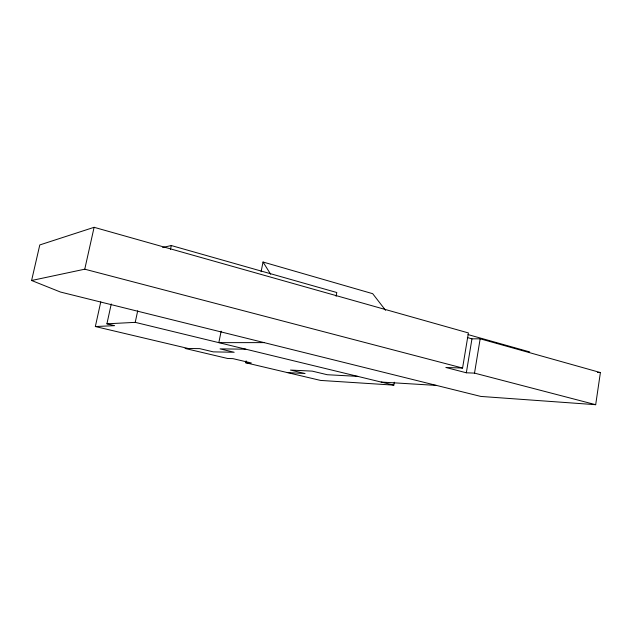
<?xml version="1.0" encoding="UTF-8"?>
<svg xmlns="http://www.w3.org/2000/svg" width="632" height="632" viewBox="0 0 632 632"><rect width="100%" height="100%" fill="white"/><g stroke="black" fill="none" stroke-linecap="round" stroke-linejoin="round"><path stroke-width="0.95" d="M595.684 404.693L474.514 373.117L466.329 372.785L445.852 367.469L462.569 368.045L468.407 332.938L94.105 227.307L39.792 244.94L31.6 280.497L60.49 292.047L480.826 396.43L595.684 404.693L600.4 372.556L480.17 338.799L471.962 338.847L467.34 337.551M466.329 372.785L471.962 338.847M474.514 373.117L480.17 338.799M246.132 360.848L245.753 362.768L320.574 380.425L393.823 385.133L394.336 382.218M336.098 296.266L336.793 292.521L171.296 245.54L162.629 247.483M261.111 271.705L263.023 262.019L372.683 293.683L385.583 310.312M221.145 331.176L218.83 342.647L264.129 342.615M170.49 249.348L171.296 245.54M111.256 303.952L106.919 323.821L135.224 322.352L137.705 310.794M188.21 348.485L95.345 326.539L100.772 301.859M31.6 280.497L84.759 269.192L94.105 227.307M95.345 326.539L114.605 325.654L106.919 323.821M245.793 349.188L220.07 348.88L234.172 352.261L213.324 351.874L199.673 348.627L185.089 348.445L227.552 358.47L232.971 358.644L251.323 362.981L245.753 362.768M597.453 372.453L600.4 372.556M287.299 372.572L305.066 373.528L290.467 370.06L312.208 371.126L327.21 374.721L357.704 376.364M381.151 382.052L436.475 385.417M135.224 322.352L393.823 385.133M84.759 269.192L462.569 368.045M468.043 334.589L529.703 351.929M263.023 262.019L270.662 274.248"/></g></svg>
